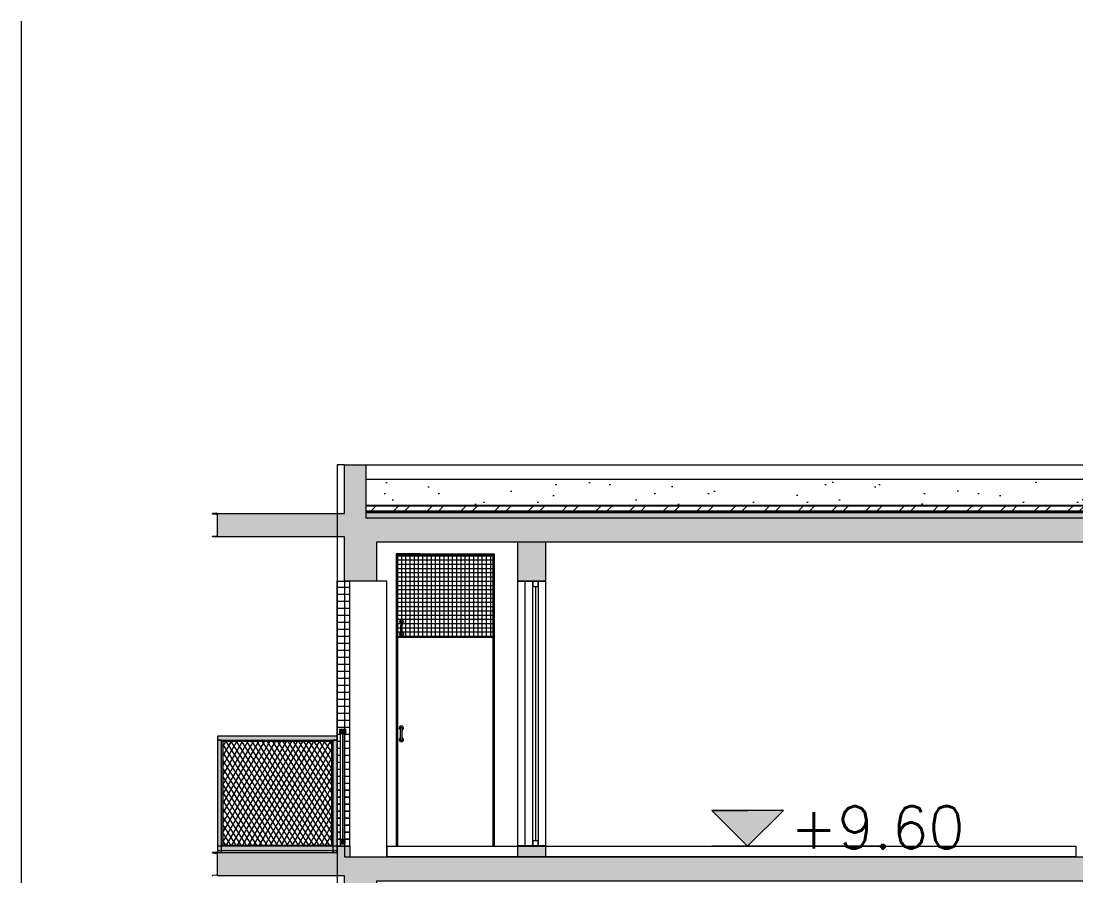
# Model space of a CAD drawing. Header units: millimetres. Extents: x 476244520 to 476657119, y 4620824743 to 4621446928.
# Drawn here: x 476555056 to 476565008, y 4621133089 to 4621141157 of the extents above; entities that cross this region are included whole.
import ezdxf

# ---------------------------------------------------------------- set-up
doc = ezdxf.new("R2010")
doc.units = ezdxf.units.MM
doc.header["$MEASUREMENT"] = 0
for name, color, linetype, lineweight in [('0_0 Architecture_Pen_No__7', 7, 'Continuous', 0), ('0_Pen_No__1_Pen_No__250', 7, 'Continuous', 0), ('0_Pen_No__250_Pen_No__142', 142, 'Continuous', 0), ('2D Drafting - General_Pen_No__250_Pen_No__7', 7, 'Continuous', 0), ('2D Drafting - General_Pen_No__250_Pen_No__7_Pen_No__250', 7, 'Continuous', 0), ('2D Drafting - General_Pen_No__250_Pen_No__7_Pen_No__7', 7, 'Continuous', 0), ('gegmebi_Pen_No__7_Pen_No__250', 7, 'Continuous', 0), ('gegmebi_Pen_No__7_Pen_No__7', 7, 'Continuous', 0), ('kar-panjara_Pen_No__7_Pen_No__250', 7, 'Continuous', 0), ('New_2D Drafting - General_Pen_No__250', 7, 'Continuous', 0), ('New_2D Drafting - General_Pen_No__250_Pen_No__7_Pen_No__250', 7, 'Continuous', 0), ('New_2D Drafting - General_Pen_No__30_Pen_No__9_Pen_No__9_Pen_No__255', 255, 'Continuous', 0), ('New_2D Drafting - General_Pen_No__30_Pen_No__9_Pen_No__9_Pen_No__4', 7, 'Continuous', 0), ('New_2D Drafting - General_Pen_No__30_Pen_No__9_Pen_No__9_Pen_No__7', 7, 'Continuous', 0), ('New_2D Drafting - General_Pen_No__4', 7, 'Continuous', 0), ('New_2D Drafting - General_Pen_No__7', 7, 'Continuous', 0), ('New_reg_nak_Pen_No__7', 7, 'Continuous', 0), ('New_Structural - Bearing_Pen_No__1', 1, 'Continuous', 0), ('New_Structural - Bearing_Pen_No__250', 7, 'Continuous', 0), ('Structural - Bearing_Pen_No__250', 7, 'Continuous', 0), ('Structural - Bearing_Pen_No__7', 7, 'Continuous', 0), ('zoma_Pen_No__1_Pen_No__142', 142, 'Continuous', 0)]:
    doc.layers.add(name, color=color, linetype=linetype, lineweight=lineweight)
doc.layers.add('New_2D Drafting - General_Pen_No__254', color=7, linetype='Continuous', lineweight=0, true_color=0xcccccc)
pattern_1 = [(60, (476844527.15, 4621385791.044), (-38.971143, 22.5), []), (122.833095, (476844527.15, 4621385791.044), (36.8060797, 18.75), [])]
pattern_2 = [(45, (476844527.15, 4621385791.04), (-459.6194, 459.6194), []), (45, (476844435.2, 4621385883), (-459.6194, 459.6194), [])]

msp = doc.modelspace()

# ---------------------------------------------------------------- hatches: boundary and pattern name
at = {"layer": '0_0 Architecture_Pen_No__7', "linetype": 'Continuous', "lineweight": 0}
h = msp.add_hatch(dxfattribs=at)
h.set_pattern_fill('CUT_STONE', style=0, pattern_type=2)
h.set_pattern_definition([(45, (476844527.15, 4621386591.04), (-254.55844, 254.55844), [0, -240, 0, -360]), (110, (476845327.15, 4621386591.04), (338.28934, 123.12725), [0, -176, 0, -304])])
h.paths.add_polyline_path([(476575608.483, 4621136829.917), (476558308.324, 4621136829.917), (476558308.324, 4621136584.157), (476575608.483, 4621136584.157)])
h = msp.add_hatch(dxfattribs=at)
h.set_pattern_fill('DOUBLE_1_4', style=0, pattern_type=2)
h.set_pattern_definition(pattern_2)
h.paths.add_polyline_path([(476575608.483, 4621136584.157), (476558308.324, 4621136584.157), (476558308.324, 4621136581.157), (476575608.483, 4621136581.157)])
h = msp.add_hatch(dxfattribs=at)
h.set_pattern_fill('STEEL', style=0, pattern_type=2)
h.set_pattern_definition([(45, (476844527.15, 4621385791.04), (-159.09903, 159.09903), []), (45, (476844474.12, 4621385844.08), (-159.09903, 159.09903), [])])
h.paths.add_polyline_path([(476575608.483, 4621136581.157), (476558308.324, 4621136581.157), (476558308.324, 4621136531.537), (476575608.483, 4621136531.537)])
h = msp.add_hatch(dxfattribs=at)
h.set_pattern_fill('DOUBLE_1_4', style=0, pattern_type=2)
h.set_pattern_definition(pattern_2)
h.paths.add_polyline_path([(476575608.483, 4621136531.537), (476558308.324, 4621136531.537), (476558308.324, 4621136528.537), (476575608.483, 4621136528.537)])
h = msp.add_hatch(dxfattribs=at)
h.set_pattern_fill('ALUMINUM', style=0, pattern_type=2)
h.set_pattern_definition([(45, (476844527.15, 4621385791.04), (-176.7767, 176.7767), []), (45, (476844491.8, 4621385826.4), (-176.7767, 176.7767), []), (45, (476844456.44, 4621385861.75), (-176.7767, 176.7767), [])])
h.paths.add_polyline_path([(476575608.483, 4621136528.537), (476558308.324, 4621136528.537), (476558308.324, 4621136520.537), (476575608.483, 4621136520.537)])
h = msp.add_hatch(dxfattribs=at)
h.set_pattern_fill('STRUCTURAL_CONCRETE', style=0, pattern_type=2)
h.set_pattern_definition([(0, (476844527.15, 4621385791.04), (0, 623.5383), [60, -300]), (0, (476844707.15, 4621386102.8), (0, 623.5383), [60, -300]), (60, (476844527.15, 4621385791.04), (-540, 311.7692), [60, -300]), (60, (476844887.15, 4621385791.04), (-540, 311.7692), [60, -300]), (120, (476844587.15, 4621385791.04), (540, 311.7692), [60, -300]), (120, (476844947.15, 4621385791.04), (540, 311.7692), [60, -300]), (0, (476844527.15, 4621385851.04), (0, 120.000005), [0, -120.000005, 0, -180.000007]), (45, (476844587.15, 4621385851.04), (-84.852817, 84.852817), [0, -90.000004, 0, -150.000006])])
h.paths.add_polyline_path([(476575608.483, 4621136519.537), (476558308.324, 4621136519.537), (476558308.324, 4621136469.917), (476575608.483, 4621136469.917)])
at = {"layer": '0_Pen_No__250_Pen_No__142', "linetype": 'Continuous', "lineweight": 0}
msp.add_hatch(color=142, dxfattribs=at).paths.add_polyline_path([(476561911.034, 4621133369.917), (476562248.563, 4621133707.61), (476561573.341, 4621133707.445)])
at = {"layer": '2D Drafting - General_Pen_No__250_Pen_No__7', "linetype": 'Continuous', "lineweight": 0}
for points in [[(476556908.7, 4621136509.106), (476558108.32, 4621136509.106), (476558108.321, 4621136969.485), (476558308.324, 4621136969.485), (476558308.324, 4621136469.917), (476575608.483, 4621136469.917), (476575608.483, 4621136969.485), (476575808.483, 4621136969.485), (476575808.483, 4621136469.917), (476575808.483, 4621136289.909), (476575808.32, 4621136289.909), (476575808.32, 4621135869.917), (476575508.32, 4621135869.917), (476575508.32, 4621136239.823), (476568858.737, 4621136239.823), (476568558.32, 4621136239.823), (476558408.32, 4621136239.823), (476558408.32, 4621135869.916), (476558108.321, 4621135869.916), (476558108.321, 4621136289.909), (476556908.7, 4621136289.909)], [(476556908.591, 4621133309.107), (476558038.221, 4621133309.107), (476558038.221, 4621133370.916), (476558108.57, 4621133370.916), (476558158.221, 4621133370.916), (476558158.221, 4621133269.917), (476570368.188, 4621133269.917), (476570368.188, 4621133039.823), (476568858.637, 4621133039.823), (476568558.221, 4621133039.823), (476558408.22, 4621133039.823), (476558408.22, 4621132669.917), (476558108.471, 4621132669.917), (476558108.53, 4621133089.037), (476558108.057, 4621133089.037), (476558070.264, 4621133089.037), (476556908.591, 4621133089.037)]]:
    msp.add_hatch(color=7, dxfattribs=at).paths.add_polyline_path(points)
at = {"layer": '2D Drafting - General_Pen_No__250_Pen_No__7_Pen_No__7', "linetype": 'Continuous', "lineweight": 0}
for points in [[(476559738.722, 4621136239.823), (476559738.722, 4621135869.916), (476560008.383, 4621135869.916), (476560008.383, 4621136239.823)], [(476559738.722, 4621133371.971), (476559738.722, 4621133269.917), (476560008.383, 4621133269.917), (476560008.383, 4621133371.971)]]:
    msp.add_hatch(color=7, dxfattribs=at).paths.add_polyline_path(points)
at = {"layer": 'New_2D Drafting - General_Pen_No__250_Pen_No__7_Pen_No__250', "linetype": 'Continuous', "lineweight": 0}
h = msp.add_hatch(dxfattribs=at)
h.set_pattern_fill('BATT_INSULATION', style=0, pattern_type=2)
h.set_pattern_definition(pattern_1)
h.paths.add_polyline_path([(476558308.324, 4621136520.537), (476558308.324, 4621136519.537), (476575608.483, 4621136519.537), (476575608.483, 4621136520.537)])
at = {"layer": 'New_2D Drafting - General_Pen_No__254', "linetype": 'Continuous', "lineweight": 0, "true_color": 0xcccccc}
h = msp.add_hatch(dxfattribs=at)
h.set_pattern_fill('GRID_100X100', color=254, style=0, pattern_type=2)
h.set_pattern_definition([(0, (476844527.15, 4621385791.044), (0, 40), []), (90, (476844527.15, 4621385791.044), (-40, 0), [])])
h.paths.add_polyline_path([(476559508.379, 4621135349.847), (476558608.379, 4621135349.847), (476558608.379, 4621136117.846), (476559508.379, 4621136117.846)])
at = {"layer": 'New_2D Drafting - General_Pen_No__30_Pen_No__9_Pen_No__9_Pen_No__255', "linetype": 'Continuous', "lineweight": 0}
for points in [[(476556908.591, 4621134409.109), (476556908.591, 4621134369.109), (476558038.221, 4621134369.109), (476558038.221, 4621134409.109)], [(476556908.591, 4621133309.107), (476556948.597, 4621133309.107), (476556948.597, 4621134369.109), (476556908.591, 4621134369.109)], [(476556958.597, 4621133379.107), (476556948.597, 4621133369.107), (476556948.597, 4621134369.109), (476556958.597, 4621134359.109)], [(476556958.597, 4621134359.109), (476556948.597, 4621134369.109), (476557998.215, 4621134369.109), (476557988.215, 4621134359.109)], [(476557998.215, 4621133369.107), (476557988.215, 4621133379.107), (476557988.215, 4621134359.109), (476557998.215, 4621134369.109)], [(476557998.215, 4621133309.107), (476558038.221, 4621133309.107), (476558038.221, 4621134369.109), (476557998.215, 4621134369.109)], [(476556908.591, 4621133369.107), (476556908.591, 4621133329.107), (476558038.221, 4621133329.107), (476558038.221, 4621133369.107)], [(476556948.228, 4621133369.107), (476556958.228, 4621133379.107), (476557988.215, 4621133379.107), (476557998.215, 4621133369.107)]]:
    msp.add_hatch(color=255, dxfattribs=at).paths.add_polyline_path(points)
at = {"layer": 'New_2D Drafting - General_Pen_No__30_Pen_No__9_Pen_No__9_Pen_No__4', "linetype": 'Continuous', "lineweight": 0}
for points in [[(476558059.791, 4621134431.918), (476558119.791, 4621134431.918), (476558119.791, 4621134471.918), (476558091.791, 4621134471.918), (476558089.791, 4621134471.918), (476558059.791, 4621134471.918)], [(476558069.791, 4621133391.916), (476558109.791, 4621133391.916), (476558109.791, 4621133431.916), (476558091.791, 4621133431.916), (476558089.791, 4621133431.916), (476558069.791, 4621133431.916)]]:
    msp.add_hatch(color=7, dxfattribs=at).paths.add_polyline_path(points)
at = {"layer": 'New_2D Drafting - General_Pen_No__7', "linetype": 'Continuous', "lineweight": 0}
h = msp.add_hatch(dxfattribs=at)
h.set_pattern_fill('BATT_INSULATION', style=0, pattern_type=2)
h.set_pattern_definition(pattern_1)
h.paths.add_polyline_path([(476557988.215, 4621134359.109), (476556958.597, 4621134359.109), (476556958.597, 4621133379.107), (476557988.215, 4621133379.107)])

# ---------------------------------------------------------------- linework, layer by layer
at = {"layer": '0_0 Architecture_Pen_No__7', "color": 7, "linetype": 'Continuous', "lineweight": 0, "flags": 128}
for points in [[(476575608.483, 4621136829.917), (476558308.324, 4621136829.917), (476558308.324, 4621136584.157), (476575608.483, 4621136584.157)], [(476575608.483, 4621136584.157), (476558308.324, 4621136584.157), (476558308.324, 4621136581.157), (476575608.483, 4621136581.157)], [(476575608.483, 4621136581.157), (476558308.324, 4621136581.157), (476558308.324, 4621136531.537), (476575608.483, 4621136531.537)], [(476575608.483, 4621136531.537), (476558308.324, 4621136531.537), (476558308.324, 4621136528.537), (476575608.483, 4621136528.537)], [(476575608.483, 4621136528.537), (476558308.324, 4621136528.537), (476558308.324, 4621136520.537), (476575608.483, 4621136520.537)], [(476575608.483, 4621136519.537), (476558308.324, 4621136519.537), (476558308.324, 4621136469.917), (476575608.483, 4621136469.917)]]:
    msp.add_lwpolyline(points, close=True, dxfattribs=at)
at = {"layer": '0_Pen_No__1_Pen_No__250', "color": 7, "linetype": 'Continuous', "lineweight": 0, "flags": 128}
for points in [[(476561911.034, 4621133369.917), (476561573.341, 4621133707.445), (476561910.952, 4621133707.528)], [(476561911.034, 4621133369.917), (476562248.563, 4621133707.61), (476561910.952, 4621133707.528)], [(476563173.423, 4621133370.225), (476561573.423, 4621133369.834)]]:
    msp.add_lwpolyline(points, dxfattribs=at)
at = {"layer": '0_Pen_No__250_Pen_No__142', "color": 142, "linetype": 'Continuous', "lineweight": 0, "flags": 128}
msp.add_lwpolyline([(476561911.034, 4621133369.917), (476562248.563, 4621133707.61), (476561573.341, 4621133707.445)], close=True, dxfattribs=at)
at = {"layer": '2D Drafting - General_Pen_No__250_Pen_No__7', "color": 7, "linetype": 'Continuous', "lineweight": 0, "flags": 128}
for points in [[(476556908.7, 4621136509.106), (476558108.32, 4621136509.106), (476558108.321, 4621136969.485), (476558308.324, 4621136969.485), (476558308.324, 4621136469.917), (476575608.483, 4621136469.917), (476575608.483, 4621136969.485), (476575808.483, 4621136969.485), (476575808.483, 4621136469.917), (476575808.483, 4621136289.909), (476575808.32, 4621136289.909), (476575808.32, 4621135869.917), (476575508.32, 4621135869.917), (476575508.32, 4621136239.823), (476568858.737, 4621136239.823), (476568558.32, 4621136239.823), (476558408.32, 4621136239.823), (476558408.32, 4621135869.916), (476558108.321, 4621135869.916), (476558108.321, 4621136289.909), (476556908.7, 4621136289.909)], [(476556908.591, 4621133309.107), (476558038.221, 4621133309.107), (476558038.221, 4621133370.916), (476558108.57, 4621133370.916), (476558158.221, 4621133370.916), (476558158.221, 4621133269.917), (476570368.188, 4621133269.917), (476570368.188, 4621133039.823), (476568858.637, 4621133039.823), (476568558.221, 4621133039.823), (476558408.22, 4621133039.823), (476558408.22, 4621132669.917), (476558108.471, 4621132669.917), (476558108.53, 4621133089.037), (476558108.057, 4621133089.037), (476558070.264, 4621133089.037), (476556908.591, 4621133089.037)]]:
    msp.add_lwpolyline(points, close=True, dxfattribs=at)
at = {"layer": '2D Drafting - General_Pen_No__250_Pen_No__7_Pen_No__250', "color": 7, "linetype": 'Continuous', "lineweight": 0, "flags": 128}
for points in [[(476559738.722, 4621136239.823), (476559738.722, 4621135869.916), (476560008.383, 4621135869.916), (476560008.383, 4621136239.823)], [(476559738.722, 4621133371.971), (476559738.722, 4621133269.917), (476560008.383, 4621133269.917), (476560008.383, 4621133371.971)]]:
    msp.add_lwpolyline(points, close=True, dxfattribs=at)
at = {"layer": 'gegmebi_Pen_No__7_Pen_No__250', "color": 7, "linetype": 'Continuous', "lineweight": 0}
msp.add_line((476558108.483, 4621136969.484), (476575608.483, 4621136969.484), dxfattribs=at)
at = {"layer": 'gegmebi_Pen_No__7_Pen_No__250', "color": 7, "linetype": 'Continuous', "lineweight": 0, "flags": 128}
for points in [[(476559883.383, 4621135869.916), (476559933.383, 4621135869.916), (476559933.383, 4621133369.917), (476559883.383, 4621133369.917)], [(476559883.383, 4621135819.916), (476559933.383, 4621135819.916), (476559933.383, 4621135869.916), (476559883.383, 4621135869.916)], [(476559883.383, 4621133369.917), (476559933.383, 4621133369.917), (476559933.383, 4621133419.755), (476559883.383, 4621133419.755)], [(476565007.87, 4621133269.917), (476558508.57, 4621133269.917), (476558508.57, 4621133369.917), (476565007.87, 4621133369.917)]]:
    msp.add_lwpolyline(points, close=True, dxfattribs=at)
at = {"layer": 'gegmebi_Pen_No__7_Pen_No__7', "color": 7, "linetype": 'Continuous', "lineweight": 0}
msp.add_line((476559908.383, 4621135819.916), (476559908.383, 4621133419.755), dxfattribs=at)
at = {"layer": 'kar-panjara_Pen_No__7_Pen_No__250', "color": 7, "linetype": 'Continuous', "lineweight": 0, "flags": 128}
for points in [[(476558108.483, 4621135869.916), (476558108.483, 4621133269.917), (476558508.483, 4621133269.917), (476558508.483, 4621135869.916)], [(476559738.722, 4621135869.916), (476559738.722, 4621133369.917), (476560008.383, 4621133369.917), (476560008.383, 4621135869.916)], [(476560008.383, 4621135869.916), (476559808.383, 4621135869.916), (476559808.383, 4621133369.917), (476560008.383, 4621133369.917)]]:
    msp.add_lwpolyline(points, close=True, dxfattribs=at)
at = {"layer": 'New_2D Drafting - General_Pen_No__250', "color": 7, "linetype": 'Continuous', "lineweight": 0, "flags": 128}
msp.add_lwpolyline([(476559508.379, 4621135349.847), (476558608.379, 4621135349.847), (476558608.379, 4621136117.846), (476559508.379, 4621136117.846)], close=True, dxfattribs=at)
at = {"layer": 'New_2D Drafting - General_Pen_No__250_Pen_No__7_Pen_No__250', "color": 7, "linetype": 'Continuous', "lineweight": 0, "flags": 128}
msp.add_lwpolyline([(476558308.324, 4621136520.537), (476558308.324, 4621136519.537), (476575608.483, 4621136519.537), (476575608.483, 4621136520.537)], close=True, dxfattribs=at)
at = {"layer": 'New_2D Drafting - General_Pen_No__30_Pen_No__9_Pen_No__9_Pen_No__7', "color": 7, "linetype": 'Continuous', "lineweight": 0, "flags": 128}
for points in [[(476556908.591, 4621134409.109), (476556908.591, 4621134369.109), (476558038.221, 4621134369.109), (476558038.221, 4621134409.109)], [(476558059.791, 4621134431.918), (476558119.791, 4621134431.918), (476558119.791, 4621134471.918), (476558091.791, 4621134471.918), (476558089.791, 4621134471.918), (476558059.791, 4621134471.918)], [(476556908.591, 4621133309.107), (476556948.597, 4621133309.107), (476556948.597, 4621134369.109), (476556908.591, 4621134369.109)], [(476556958.597, 4621133379.107), (476556948.597, 4621133369.107), (476556948.597, 4621134369.109), (476556958.597, 4621134359.109)], [(476556958.597, 4621134359.109), (476556948.597, 4621134369.109), (476557998.215, 4621134369.109), (476557988.215, 4621134359.109)], [(476557998.215, 4621133369.107), (476557988.215, 4621133379.107), (476557988.215, 4621134359.109), (476557998.215, 4621134369.109)], [(476557998.215, 4621133309.107), (476558038.221, 4621133309.107), (476558038.221, 4621134369.109), (476557998.215, 4621134369.109)], [(476558069.791, 4621133391.916), (476558109.791, 4621133391.916), (476558109.791, 4621133431.916), (476558091.791, 4621133431.916), (476558089.791, 4621133431.916), (476558069.791, 4621133431.916)], [(476556908.591, 4621133369.107), (476556908.591, 4621133329.107), (476558038.221, 4621133329.107), (476558038.221, 4621133369.107)], [(476556948.228, 4621133369.107), (476556958.228, 4621133379.107), (476557988.215, 4621133379.107), (476557998.215, 4621133369.107)]]:
    msp.add_lwpolyline(points, close=True, dxfattribs=at)
at = {"layer": 'New_2D Drafting - General_Pen_No__4', "color": 7, "linetype": 'Continuous', "lineweight": 0, "flags": 128}
msp.add_lwpolyline([(476557988.215, 4621134359.109), (476556958.597, 4621134359.109), (476556958.597, 4621133379.107), (476557988.215, 4621133379.107)], close=True, dxfattribs=at)
at = {"layer": 'New_reg_nak_Pen_No__7', "color": 7, "linetype": 'Continuous', "lineweight": 0}
for p, q in [((476556908.6, 4621136509.037), (476556862.274, 4621136509.037)), ((476556908.6, 4621136289.037), (476556862.274, 4621136289.037)), ((476556908.591, 4621133309.037), (476556862.265, 4621133309.037))]:
    msp.add_line(p, q, dxfattribs=at)
at = {"layer": 'New_reg_nak_Pen_No__7', "color": 7, "linetype": 'Continuous', "lineweight": 0, "flags": 128}
msp.add_lwpolyline([(476558108.483, 4621136969.485), (476558038.211, 4621136969.483), (476558038.238, 4621130170.916), (476558038.383, 4621130170.916), (476558038.456, 4621123769.907), (476558108.383, 4621123769.909)], dxfattribs=at)
at = {"layer": 'New_Structural - Bearing_Pen_No__1', "color": 1, "linetype": 'Continuous', "lineweight": 0}
msp.add_line((476555056.441, 4621141156.705), (476555056.441, 4621114425.379), dxfattribs=at)
at = {"layer": 'New_Structural - Bearing_Pen_No__250', "color": 7, "linetype": 'Continuous', "lineweight": 0}
for p, q in [((476558820.378, 4621136129.846), (476558596.379, 4621136129.846)), ((476558596.379, 4621136129.846), (476558596.379, 4621135349.846)), ((476558608.379, 4621136117.846), (476558608.379, 4621135349.846)), ((476558608.379, 4621136117.846), (476559508.378, 4621136117.846)), ((476558820.378, 4621136129.846), (476559520.378, 4621136129.846)), ((476559508.378, 4621136117.846), (476559508.378, 4621135349.846)), ((476559520.378, 4621136129.846), (476559520.378, 4621135349.846)), ((476558038.221, 4621135813.916), (476558038.221, 4621135869.916)), ((476558038.221, 4621135869.916), (476558158.221, 4621135869.916)), ((476558038.221, 4621135813.916), (476558158.221, 4621135813.916)), ((476558038.221, 4621135747.916), (476558038.221, 4621135812.916)), ((476558038.221, 4621135812.916), (476558158.221, 4621135812.916)), ((476558119.986, 4621135870.916), (476558119.986, 4621135869.916)), ((476558119.986, 4621135813.916), (476558119.986, 4621135812.916)), ((476558158.221, 4621135813.916), (476558158.221, 4621135869.916)), ((476558158.221, 4621135747.916), (476558158.221, 4621135812.916)), ((476558038.221, 4621135747.916), (476558158.221, 4621135747.916)), ((476558038.221, 4621135681.916), (476558038.221, 4621135746.916)), ((476558038.221, 4621135746.916), (476558158.221, 4621135746.916)), ((476558119.986, 4621135747.916), (476558119.986, 4621135746.916)), ((476558158.221, 4621135681.916), (476558158.221, 4621135746.916)), ((476558038.221, 4621135681.916), (476558158.221, 4621135681.916)), ((476558038.221, 4621135615.916), (476558038.221, 4621135680.916)), ((476558038.221, 4621135680.916), (476558158.221, 4621135680.916)), ((476558038.221, 4621135615.916), (476558158.221, 4621135615.916)), ((476558038.221, 4621135549.916), (476558038.221, 4621135614.916)), ((476558038.221, 4621135614.916), (476558158.221, 4621135614.916)), ((476558119.986, 4621135681.916), (476558119.986, 4621135680.916)), ((476558119.986, 4621135615.916), (476558119.986, 4621135614.916)), ((476558158.221, 4621135615.916), (476558158.221, 4621135680.916)), ((476558158.221, 4621135549.916), (476558158.221, 4621135614.916)), ((476558038.221, 4621135549.916), (476558158.221, 4621135549.916)), ((476558038.221, 4621135483.916), (476558038.221, 4621135548.916)), ((476558038.221, 4621135548.916), (476558158.221, 4621135548.916)), ((476558119.986, 4621135549.916), (476558119.986, 4621135548.916)), ((476558158.221, 4621135483.916), (476558158.221, 4621135548.916)), ((476558636.152, 4621135502.167), (476558628.831, 4621135494.846)), ((476558646.152, 4621135504.846), (476558636.152, 4621135502.167)), ((476558656.152, 4621135502.167), (476558646.152, 4621135504.846)), ((476558663.472, 4621135494.846), (476558656.152, 4621135502.167)), ((476558038.221, 4621135483.916), (476558158.221, 4621135483.916)), ((476558038.221, 4621135417.916), (476558038.221, 4621135482.916)), ((476558038.221, 4621135482.916), (476558158.221, 4621135482.916)), ((476558038.221, 4621135417.916), (476558158.221, 4621135417.916)), ((476558038.221, 4621135351.916), (476558038.221, 4621135416.916)), ((476558038.221, 4621135416.916), (476558158.221, 4621135416.916)), ((476558119.986, 4621135483.916), (476558119.986, 4621135482.916)), ((476558119.986, 4621135417.916), (476558119.986, 4621135416.916)), ((476558158.221, 4621135417.916), (476558158.221, 4621135482.916)), ((476558158.221, 4621135351.916), (476558158.221, 4621135416.916)), ((476558628.831, 4621135494.846), (476558626.152, 4621135484.846)), ((476558626.152, 4621135484.846), (476558628.831, 4621135474.846)), ((476558628.831, 4621135474.846), (476558636.152, 4621135467.526)), ((476558636.152, 4621135467.526), (476558639.152, 4621135466.722)), ((476558640.09, 4621135488.346), (476558639.152, 4621135484.846)), ((476558639.152, 4621135484.846), (476558639.152, 4621135480.827)), ((476558639.152, 4621135480.827), (476558639.152, 4621135469.846)), ((476558639.152, 4621135469.846), (476558639.152, 4621135454.846)), ((476558639.152, 4621135404.846), (476558639.152, 4621135454.846)), ((476558639.152, 4621135389.846), (476558639.152, 4621135404.846)), ((476558642.652, 4621135490.908), (476558640.09, 4621135488.346)), ((476558646.152, 4621135491.846), (476558642.652, 4621135490.908)), ((476558649.652, 4621135490.908), (476558646.152, 4621135491.846)), ((476558652.214, 4621135488.346), (476558649.652, 4621135490.908)), ((476558653.152, 4621135484.846), (476558652.214, 4621135488.346)), ((476558653.152, 4621135484.846), (476558653.152, 4621135480.827)), ((476558653.152, 4621135480.827), (476558653.152, 4621135469.846)), ((476558653.152, 4621135469.846), (476558653.152, 4621135454.846)), ((476558653.152, 4621135466.722), (476558656.152, 4621135467.526)), ((476558653.152, 4621135404.846), (476558653.152, 4621135454.846)), ((476558653.152, 4621135389.846), (476558653.152, 4621135404.846)), ((476558656.152, 4621135467.526), (476558663.472, 4621135474.846)), ((476558666.152, 4621135484.846), (476558663.472, 4621135494.846)), ((476558663.472, 4621135474.846), (476558666.152, 4621135484.846)), ((476558038.221, 4621135351.916), (476558158.221, 4621135351.916)), ((476558038.221, 4621135285.916), (476558038.221, 4621135350.916)), ((476558038.221, 4621135350.916), (476558158.221, 4621135350.916)), ((476558119.986, 4621135351.916), (476558119.986, 4621135350.916)), ((476558158.221, 4621135285.916), (476558158.221, 4621135350.916)), ((476558596.379, 4621135349.846), (476558596.379, 4621133369.917)), ((476558596.379, 4621135349.846), (476559520.378, 4621135349.846)), ((476559520.378, 4621135337.846), (476558596.379, 4621135337.846)), ((476558608.379, 4621135349.846), (476558608.379, 4621133369.917)), ((476558628.831, 4621135384.846), (476558626.152, 4621135374.846)), ((476558626.152, 4621135374.846), (476558628.831, 4621135364.846)), ((476558636.152, 4621135392.167), (476558628.831, 4621135384.846)), ((476558628.831, 4621135364.846), (476558636.152, 4621135357.526)), ((476558639.152, 4621135392.97), (476558636.152, 4621135392.167)), ((476558636.152, 4621135357.526), (476558646.152, 4621135354.846)), ((476558639.152, 4621135378.865), (476558639.152, 4621135389.846)), ((476558639.152, 4621135374.846), (476558639.152, 4621135378.865)), ((476558639.152, 4621135374.846), (476558640.09, 4621135371.346)), ((476558640.09, 4621135371.346), (476558642.652, 4621135368.784)), ((476558642.652, 4621135368.784), (476558646.152, 4621135367.846)), ((476558646.152, 4621135367.846), (476558649.652, 4621135368.784)), ((476558646.152, 4621135354.846), (476558656.152, 4621135357.526)), ((476558649.652, 4621135368.784), (476558652.214, 4621135371.346)), ((476558652.214, 4621135371.346), (476558653.152, 4621135374.846)), ((476558656.152, 4621135392.167), (476558653.152, 4621135392.97)), ((476558653.152, 4621135378.865), (476558653.152, 4621135389.846)), ((476558653.152, 4621135374.846), (476558653.152, 4621135378.865)), ((476558663.472, 4621135384.846), (476558656.152, 4621135392.167)), ((476558656.152, 4621135357.526), (476558663.472, 4621135364.846)), ((476558666.152, 4621135374.846), (476558663.472, 4621135384.846)), ((476558663.472, 4621135364.846), (476558666.152, 4621135374.846)), ((476559508.378, 4621135349.846), (476559508.378, 4621133369.917)), ((476559520.378, 4621135349.846), (476559520.378, 4621133369.917)), ((476558038.221, 4621135285.916), (476558158.221, 4621135285.916)), ((476558038.221, 4621135219.916), (476558038.221, 4621135284.916)), ((476558038.221, 4621135284.916), (476558158.221, 4621135284.916)), ((476558038.221, 4621135219.916), (476558158.221, 4621135219.916)), ((476558038.221, 4621135153.916), (476558038.221, 4621135218.916)), ((476558038.221, 4621135218.916), (476558158.221, 4621135218.916)), ((476558119.986, 4621135285.916), (476558119.986, 4621135284.916)), ((476558119.986, 4621135219.916), (476558119.986, 4621135218.916)), ((476558158.221, 4621135219.916), (476558158.221, 4621135284.916)), ((476558158.221, 4621135153.916), (476558158.221, 4621135218.916)), ((476558038.221, 4621135153.916), (476558158.221, 4621135153.916)), ((476558038.221, 4621135087.916), (476558038.221, 4621135152.916)), ((476558038.221, 4621135152.916), (476558158.221, 4621135152.916)), ((476558119.986, 4621135153.916), (476558119.986, 4621135152.916)), ((476558158.221, 4621135087.916), (476558158.221, 4621135152.916)), ((476558038.221, 4621135087.916), (476558158.221, 4621135087.916)), ((476558038.221, 4621135021.916), (476558038.221, 4621135086.916)), ((476558038.221, 4621135086.916), (476558158.221, 4621135086.916)), ((476558038.221, 4621135021.916), (476558158.221, 4621135021.916)), ((476558038.221, 4621134955.916), (476558038.221, 4621135020.916)), ((476558038.221, 4621135020.916), (476558158.221, 4621135020.916)), ((476558119.986, 4621135087.916), (476558119.986, 4621135086.916)), ((476558119.986, 4621135021.916), (476558119.986, 4621135020.916)), ((476558158.221, 4621135021.916), (476558158.221, 4621135086.916)), ((476558158.221, 4621134955.916), (476558158.221, 4621135020.916)), ((476558038.221, 4621134955.916), (476558158.221, 4621134955.916)), ((476558038.221, 4621134889.916), (476558038.221, 4621134954.916)), ((476558038.221, 4621134954.916), (476558158.221, 4621134954.916)), ((476558119.986, 4621134955.916), (476558119.986, 4621134954.916)), ((476558158.221, 4621134889.916), (476558158.221, 4621134954.916)), ((476558038.221, 4621134889.916), (476558158.221, 4621134889.916)), ((476558038.221, 4621134823.916), (476558038.221, 4621134888.916)), ((476558038.221, 4621134888.916), (476558158.221, 4621134888.916)), ((476558038.221, 4621134823.916), (476558158.221, 4621134823.916)), ((476558038.221, 4621134757.916), (476558038.221, 4621134822.916)), ((476558038.221, 4621134822.916), (476558158.221, 4621134822.916)), ((476558119.986, 4621134889.916), (476558119.986, 4621134888.916)), ((476558119.986, 4621134823.916), (476558119.986, 4621134822.916)), ((476558158.221, 4621134823.916), (476558158.221, 4621134888.916)), ((476558158.221, 4621134757.916), (476558158.221, 4621134822.916)), ((476558038.221, 4621134757.916), (476558158.221, 4621134757.916)), ((476558038.221, 4621134691.916), (476558038.221, 4621134756.916)), ((476558038.221, 4621134756.916), (476558158.221, 4621134756.916)), ((476558119.986, 4621134757.916), (476558119.986, 4621134756.916)), ((476558158.221, 4621134691.916), (476558158.221, 4621134756.916)), ((476558038.221, 4621134691.916), (476558158.221, 4621134691.916)), ((476558038.221, 4621134625.916), (476558038.221, 4621134690.916)), ((476558038.221, 4621134690.916), (476558158.221, 4621134690.916)), ((476558038.221, 4621134625.916), (476558158.221, 4621134625.916)), ((476558038.221, 4621134559.916), (476558038.221, 4621134624.916)), ((476558038.221, 4621134624.916), (476558158.221, 4621134624.916)), ((476558119.986, 4621134691.916), (476558119.986, 4621134690.916)), ((476558119.986, 4621134625.916), (476558119.986, 4621134624.916)), ((476558158.221, 4621134625.916), (476558158.221, 4621134690.916)), ((476558158.221, 4621134559.916), (476558158.221, 4621134624.916)), ((476558038.221, 4621134559.916), (476558158.221, 4621134559.916)), ((476558038.221, 4621134493.916), (476558038.221, 4621134558.916)), ((476558038.221, 4621134558.916), (476558158.221, 4621134558.916)), ((476558119.986, 4621134559.916), (476558119.986, 4621134558.916)), ((476558158.221, 4621134493.916), (476558158.221, 4621134558.916)), ((476558643.472, 4621134504.846), (476558633.472, 4621134502.167)), ((476558653.472, 4621134502.167), (476558643.472, 4621134504.846)), ((476558038.221, 4621134493.916), (476558158.221, 4621134493.916)), ((476558038.221, 4621134427.916), (476558038.221, 4621134492.916)), ((476558038.221, 4621134492.916), (476558158.221, 4621134492.916)), ((476558038.221, 4621134427.916), (476558069.63, 4621134427.916)), ((476558038.221, 4621134361.916), (476558038.221, 4621134426.916)), ((476558038.221, 4621134426.916), (476558069.63, 4621134426.916)), ((476558109.791, 4621134471.918), (476558069.791, 4621134471.918)), ((476558089.791, 4621134431.918), (476558089.791, 4621133431.916)), ((476558091.791, 4621134431.918), (476558091.791, 4621133431.916)), ((476558109.63, 4621134427.916), (476558158.221, 4621134427.916)), ((476558109.63, 4621134426.916), (476558158.221, 4621134426.916)), ((476558119.986, 4621134493.916), (476558119.986, 4621134492.916)), ((476558119.986, 4621134426.916), (476558119.986, 4621134427.916)), ((476558158.221, 4621134427.916), (476558158.221, 4621134492.916)), ((476558158.221, 4621134361.916), (476558158.221, 4621134426.916)), ((476558626.152, 4621134494.846), (476558623.472, 4621134484.846)), ((476558623.472, 4621134484.846), (476558626.152, 4621134474.846)), ((476558633.472, 4621134502.167), (476558626.152, 4621134494.846)), ((476558626.152, 4621134474.846), (476558633.472, 4621134467.526)), ((476558633.472, 4621134467.526), (476558636.472, 4621134466.722)), ((476558637.41, 4621134488.346), (476558636.472, 4621134484.846)), ((476558636.472, 4621134484.846), (476558636.472, 4621134480.827)), ((476558636.472, 4621134480.827), (476558636.472, 4621134469.846)), ((476558636.472, 4621134469.846), (476558636.472, 4621134454.846)), ((476558636.472, 4621134404.846), (476558636.472, 4621134454.846)), ((476558636.472, 4621134389.846), (476558636.472, 4621134404.846)), ((476558639.972, 4621134490.908), (476558637.41, 4621134488.346)), ((476558643.472, 4621134491.846), (476558639.972, 4621134490.908)), ((476558646.972, 4621134490.908), (476558643.472, 4621134491.846)), ((476558649.535, 4621134488.346), (476558646.972, 4621134490.908)), ((476558650.472, 4621134484.846), (476558649.535, 4621134488.346)), ((476558650.472, 4621134484.846), (476558650.472, 4621134480.827)), ((476558650.472, 4621134480.827), (476558650.472, 4621134469.846)), ((476558650.472, 4621134469.846), (476558650.472, 4621134454.846)), ((476558650.472, 4621134466.722), (476558653.472, 4621134467.526)), ((476558650.472, 4621134404.846), (476558650.472, 4621134454.846)), ((476558650.472, 4621134389.846), (476558650.472, 4621134404.846)), ((476558660.793, 4621134494.846), (476558653.472, 4621134502.167)), ((476558653.472, 4621134467.526), (476558660.793, 4621134474.846)), ((476558663.472, 4621134484.846), (476558660.793, 4621134494.846)), ((476558660.793, 4621134474.846), (476558663.472, 4621134484.846)), ((476558038.221, 4621134361.916), (476558069.63, 4621134361.916)), ((476558038.221, 4621134295.916), (476558038.221, 4621134360.916)), ((476558038.221, 4621134360.916), (476558069.63, 4621134360.916)), ((476558109.63, 4621134361.916), (476558158.221, 4621134361.916)), ((476558109.63, 4621134360.916), (476558158.221, 4621134360.916)), ((476558119.986, 4621134360.916), (476558119.986, 4621134361.916)), ((476558158.221, 4621134295.916), (476558158.221, 4621134360.916)), ((476558626.152, 4621134384.846), (476558623.472, 4621134374.846)), ((476558623.472, 4621134374.846), (476558626.152, 4621134364.846)), ((476558633.472, 4621134392.167), (476558626.152, 4621134384.846)), ((476558626.152, 4621134364.846), (476558633.472, 4621134357.526)), ((476558636.472, 4621134392.97), (476558633.472, 4621134392.167)), ((476558633.472, 4621134357.526), (476558643.472, 4621134354.846)), ((476558636.472, 4621134378.865), (476558636.472, 4621134389.846)), ((476558636.472, 4621134374.846), (476558636.472, 4621134378.865)), ((476558636.472, 4621134374.846), (476558637.41, 4621134371.346)), ((476558637.41, 4621134371.346), (476558639.972, 4621134368.784)), ((476558639.972, 4621134368.784), (476558643.472, 4621134367.846)), ((476558643.472, 4621134367.846), (476558646.972, 4621134368.784)), ((476558643.472, 4621134354.846), (476558653.472, 4621134357.526)), ((476558646.972, 4621134368.784), (476558649.535, 4621134371.346)), ((476558649.535, 4621134371.346), (476558650.472, 4621134374.846)), ((476558653.472, 4621134392.167), (476558650.472, 4621134392.97)), ((476558650.472, 4621134378.865), (476558650.472, 4621134389.846)), ((476558650.472, 4621134374.846), (476558650.472, 4621134378.865)), ((476558660.793, 4621134384.846), (476558653.472, 4621134392.167)), ((476558653.472, 4621134357.526), (476558660.793, 4621134364.846)), ((476558663.472, 4621134374.846), (476558660.793, 4621134384.846)), ((476558660.793, 4621134364.846), (476558663.472, 4621134374.846)), ((476558038.221, 4621134295.916), (476558069.63, 4621134295.916)), ((476558038.221, 4621134229.916), (476558038.221, 4621134294.916)), ((476558038.221, 4621134294.916), (476558069.63, 4621134294.916)), ((476558038.221, 4621134229.916), (476558069.63, 4621134229.916)), ((476558038.221, 4621134163.916), (476558038.221, 4621134228.916)), ((476558038.221, 4621134228.916), (476558069.63, 4621134228.916)), ((476558109.63, 4621134295.916), (476558158.221, 4621134295.916)), ((476558109.63, 4621134294.916), (476558158.221, 4621134294.916)), ((476558109.63, 4621134229.916), (476558158.221, 4621134229.916)), ((476558109.63, 4621134228.916), (476558158.221, 4621134228.916)), ((476558119.986, 4621134294.916), (476558119.986, 4621134295.916)), ((476558119.986, 4621134228.916), (476558119.986, 4621134229.916)), ((476558158.221, 4621134229.916), (476558158.221, 4621134294.916)), ((476558158.221, 4621134163.916), (476558158.221, 4621134228.916)), ((476558038.221, 4621134163.916), (476558069.63, 4621134163.916)), ((476558038.221, 4621134097.916), (476558038.221, 4621134162.916)), ((476558038.221, 4621134162.916), (476558069.63, 4621134162.916)), ((476558109.63, 4621134163.916), (476558158.221, 4621134163.916)), ((476558109.63, 4621134162.916), (476558158.221, 4621134162.916)), ((476558119.986, 4621134162.916), (476558119.986, 4621134163.916)), ((476558158.221, 4621134097.916), (476558158.221, 4621134162.916)), ((476558038.221, 4621134097.916), (476558069.63, 4621134097.916)), ((476558038.221, 4621134031.916), (476558038.221, 4621134096.916)), ((476558038.221, 4621134096.916), (476558069.63, 4621134096.916)), ((476558038.221, 4621134031.916), (476558069.63, 4621134031.916)), ((476558038.221, 4621133965.916), (476558038.221, 4621134030.916)), ((476558038.221, 4621134030.916), (476558069.63, 4621134030.916)), ((476558109.63, 4621134097.916), (476558158.221, 4621134097.916)), ((476558109.63, 4621134096.916), (476558158.221, 4621134096.916)), ((476558109.63, 4621134031.916), (476558158.221, 4621134031.916)), ((476558109.63, 4621134030.916), (476558158.221, 4621134030.916)), ((476558119.986, 4621134096.916), (476558119.986, 4621134097.916)), ((476558119.986, 4621134030.916), (476558119.986, 4621134031.916)), ((476558158.221, 4621134031.916), (476558158.221, 4621134096.916)), ((476558158.221, 4621133965.916), (476558158.221, 4621134030.916)), ((476558038.221, 4621133965.916), (476558069.63, 4621133965.916)), ((476558038.221, 4621133899.916), (476558038.221, 4621133964.916)), ((476558038.221, 4621133964.916), (476558069.63, 4621133964.916)), ((476558109.63, 4621133965.916), (476558158.221, 4621133965.916)), ((476558109.63, 4621133964.916), (476558158.221, 4621133964.916)), ((476558119.986, 4621133964.916), (476558119.986, 4621133965.916)), ((476558158.221, 4621133899.916), (476558158.221, 4621133964.916)), ((476558038.221, 4621133899.916), (476558069.63, 4621133899.916)), ((476558038.221, 4621133833.916), (476558038.221, 4621133898.916)), ((476558038.221, 4621133898.916), (476558069.63, 4621133898.916)), ((476558038.221, 4621133833.916), (476558069.63, 4621133833.916)), ((476558038.221, 4621133767.916), (476558038.221, 4621133832.916)), ((476558038.221, 4621133832.916), (476558069.63, 4621133832.916)), ((476558109.63, 4621133899.916), (476558158.221, 4621133899.916)), ((476558109.63, 4621133898.916), (476558158.221, 4621133898.916)), ((476558109.63, 4621133833.916), (476558158.221, 4621133833.916)), ((476558109.63, 4621133832.916), (476558158.221, 4621133832.916)), ((476558119.986, 4621133898.916), (476558119.986, 4621133899.916)), ((476558119.986, 4621133832.916), (476558119.986, 4621133833.916)), ((476558158.221, 4621133833.916), (476558158.221, 4621133898.916)), ((476558158.221, 4621133767.916), (476558158.221, 4621133832.916)), ((476558038.221, 4621133767.916), (476558069.63, 4621133767.916)), ((476558038.221, 4621133701.916), (476558038.221, 4621133766.916)), ((476558038.221, 4621133766.916), (476558069.63, 4621133766.916)), ((476558109.63, 4621133767.916), (476558158.221, 4621133767.916)), ((476558109.63, 4621133766.916), (476558158.221, 4621133766.916)), ((476558119.986, 4621133766.916), (476558119.986, 4621133767.916)), ((476558158.221, 4621133701.916), (476558158.221, 4621133766.916)), ((476558038.221, 4621133701.916), (476558069.63, 4621133701.916)), ((476558038.221, 4621133635.916), (476558038.221, 4621133700.916)), ((476558038.221, 4621133700.916), (476558069.63, 4621133700.916)), ((476558038.221, 4621133635.916), (476558069.63, 4621133635.916)), ((476558038.221, 4621133569.916), (476558038.221, 4621133634.916)), ((476558038.221, 4621133634.916), (476558069.63, 4621133634.916)), ((476558109.63, 4621133701.916), (476558158.221, 4621133701.916)), ((476558109.63, 4621133700.916), (476558158.221, 4621133700.916)), ((476558109.63, 4621133635.916), (476558158.221, 4621133635.916)), ((476558109.63, 4621133634.916), (476558158.221, 4621133634.916)), ((476558119.986, 4621133700.916), (476558119.986, 4621133701.916)), ((476558119.986, 4621133634.916), (476558119.986, 4621133635.916)), ((476558158.221, 4621133635.916), (476558158.221, 4621133700.916)), ((476558158.221, 4621133569.916), (476558158.221, 4621133634.916)), ((476558038.221, 4621133569.916), (476558069.63, 4621133569.916)), ((476558038.221, 4621133503.916), (476558038.221, 4621133568.916)), ((476558038.221, 4621133568.916), (476558069.63, 4621133568.916)), ((476558109.63, 4621133569.916), (476558158.221, 4621133569.916)), ((476558109.63, 4621133568.916), (476558158.221, 4621133568.916)), ((476558119.986, 4621133568.916), (476558119.986, 4621133569.916)), ((476558158.221, 4621133503.916), (476558158.221, 4621133568.916)), ((476558038.221, 4621133503.916), (476558069.63, 4621133503.916)), ((476558038.221, 4621133437.916), (476558038.221, 4621133502.916)), ((476558038.221, 4621133502.916), (476558069.63, 4621133502.916)), ((476558038.221, 4621133437.916), (476558069.63, 4621133437.916)), ((476558038.221, 4621133371.916), (476558038.221, 4621133436.916)), ((476558038.221, 4621133436.916), (476558069.63, 4621133436.916)), ((476558069.791, 4621133431.916), (476558069.791, 4621133391.916)), ((476558089.791, 4621133431.916), (476558069.791, 4621133431.916)), ((476558109.791, 4621133431.916), (476558091.791, 4621133431.916)), ((476558109.63, 4621133503.916), (476558158.221, 4621133503.916)), ((476558109.63, 4621133502.916), (476558158.221, 4621133502.916)), ((476558109.63, 4621133437.916), (476558158.221, 4621133437.916)), ((476558109.63, 4621133436.916), (476558158.221, 4621133436.916)), ((476558109.791, 4621133431.916), (476558109.791, 4621133391.916)), ((476558119.986, 4621133502.916), (476558119.986, 4621133503.916)), ((476558119.986, 4621133436.916), (476558119.986, 4621133437.916)), ((476558158.221, 4621133437.916), (476558158.221, 4621133502.916)), ((476558158.221, 4621133371.916), (476558158.221, 4621133436.916)), ((476558038.221, 4621133371.916), (476558069.63, 4621133371.916)), ((476558109.791, 4621133391.916), (476558069.791, 4621133391.916)), ((476558109.63, 4621133371.916), (476558158.221, 4621133371.916)), ((476558119.986, 4621133371.916), (476558119.986, 4621133370.916)), ((476559508.378, 4621133369.917), (476559520.378, 4621133369.917))]:
    msp.add_line(p, q, dxfattribs=at)
at = {"layer": 'Structural - Bearing_Pen_No__250', "color": 7, "linetype": 'Continuous', "lineweight": 0}
for p, q in [((476558038.221, 4621135812.916), (476558038.221, 4621135813.916)), ((476558038.221, 4621135746.916), (476558038.221, 4621135747.916)), ((476558038.221, 4621135680.916), (476558038.221, 4621135681.916)), ((476558038.221, 4621135614.916), (476558038.221, 4621135615.916)), ((476558038.221, 4621135548.916), (476558038.221, 4621135549.916)), ((476558038.221, 4621135482.916), (476558038.221, 4621135483.916)), ((476558038.221, 4621135416.916), (476558038.221, 4621135417.916)), ((476558038.221, 4621135350.916), (476558038.221, 4621135351.916)), ((476558038.221, 4621135284.916), (476558038.221, 4621135285.916)), ((476558038.221, 4621135218.916), (476558038.221, 4621135219.916)), ((476558038.221, 4621135152.916), (476558038.221, 4621135153.916)), ((476558038.221, 4621135086.916), (476558038.221, 4621135087.916)), ((476558038.221, 4621135020.916), (476558038.221, 4621135021.916)), ((476558038.221, 4621134954.916), (476558038.221, 4621134955.916)), ((476558038.221, 4621134888.916), (476558038.221, 4621134889.916)), ((476558038.221, 4621134822.916), (476558038.221, 4621134823.916)), ((476558038.221, 4621134756.916), (476558038.221, 4621134757.916)), ((476558038.221, 4621134690.916), (476558038.221, 4621134691.916)), ((476558038.221, 4621134624.916), (476558038.221, 4621134625.916)), ((476558038.221, 4621134558.916), (476558038.221, 4621134559.916)), ((476558038.221, 4621134492.916), (476558038.221, 4621134493.916)), ((476558038.221, 4621134426.916), (476558038.221, 4621134427.916)), ((476558069.791, 4621133371.916), (476558069.791, 4621134431.918)), ((476558109.791, 4621133371.916), (476558109.791, 4621134431.918)), ((476558038.221, 4621134360.916), (476558038.221, 4621134361.916)), ((476558038.221, 4621134294.916), (476558038.221, 4621134295.916)), ((476558038.221, 4621134228.916), (476558038.221, 4621134229.916)), ((476558038.221, 4621134162.916), (476558038.221, 4621134163.916)), ((476558038.221, 4621134096.916), (476558038.221, 4621134097.916)), ((476558038.221, 4621134030.916), (476558038.221, 4621134031.916)), ((476558038.221, 4621133964.916), (476558038.221, 4621133965.916)), ((476558038.221, 4621133898.916), (476558038.221, 4621133899.916)), ((476558038.221, 4621133832.916), (476558038.221, 4621133833.916)), ((476558038.221, 4621133766.916), (476558038.221, 4621133767.916)), ((476558038.221, 4621133700.916), (476558038.221, 4621133701.916)), ((476558038.221, 4621133634.916), (476558038.221, 4621133635.916)), ((476558038.221, 4621133568.916), (476558038.221, 4621133569.916)), ((476558038.221, 4621133502.916), (476558038.221, 4621133503.916)), ((476558038.221, 4621133436.916), (476558038.221, 4621133437.916)), ((476558038.221, 4621133370.916), (476558038.221, 4621133371.916)), ((476558079.986, 4621133370.916), (476558038.221, 4621133370.916)), ((476558069.63, 4621133371.916), (476558109.63, 4621133371.916))]:
    msp.add_line(p, q, dxfattribs=at)
at = {"layer": 'Structural - Bearing_Pen_No__7', "color": 7, "linetype": 'Continuous', "lineweight": 0}
for p, q in [((476556862.274, 4621136506.612), (476556862.274, 4621136509.107)), ((476556862.674, 4621136505.081), (476556862.274, 4621136506.612)), ((476556863.812, 4621136503.784), (476556862.674, 4621136505.081)), ((476556865.515, 4621136502.917), (476556863.812, 4621136503.784)), ((476556866.737, 4621136502.657), (476556865.515, 4621136502.917)), ((476556904.138, 4621136498.667), (476556866.737, 4621136502.657)), ((476556905.36, 4621136498.408), (476556904.138, 4621136498.667)), ((476556907.063, 4621136497.54), (476556905.36, 4621136498.408)), ((476556908.2, 4621136496.243), (476556907.063, 4621136497.54)), ((476556908.6, 4621136494.712), (476556908.2, 4621136496.243)), ((476556908.6, 4621136303.502), (476556908.6, 4621136494.712)), ((476556865.514, 4621136295.298), (476556866.736, 4621136295.557)), ((476556866.736, 4621136295.557), (476556904.137, 4621136299.547)), ((476556904.137, 4621136299.547), (476556905.359, 4621136299.807)), ((476556905.359, 4621136299.807), (476556907.062, 4621136300.674)), ((476556907.062, 4621136300.674), (476556908.2, 4621136301.971)), ((476556908.2, 4621136301.971), (476556908.6, 4621136303.502)), ((476556862.274, 4621136291.602), (476556862.674, 4621136293.133)), ((476556862.274, 4621136289.107), (476556862.274, 4621136291.602)), ((476556862.674, 4621136293.133), (476556863.811, 4621136294.431)), ((476556863.811, 4621136294.431), (476556865.514, 4621136295.298)), ((476556862.265, 4621133306.612), (476556862.265, 4621133309.107)), ((476556862.664, 4621133305.081), (476556862.265, 4621133306.612)), ((476556863.802, 4621133303.784), (476556862.664, 4621133305.081)), ((476556865.505, 4621133302.917), (476556863.802, 4621133303.784)), ((476556866.727, 4621133302.657), (476556865.505, 4621133302.917)), ((476556904.128, 4621133298.667), (476556866.727, 4621133302.657)), ((476556905.35, 4621133298.408), (476556904.128, 4621133298.667)), ((476556907.053, 4621133297.541), (476556905.35, 4621133298.408)), ((476556908.191, 4621133296.243), (476556907.053, 4621133297.541)), ((476556908.591, 4621133294.712), (476556908.191, 4621133296.243)), ((476556908.591, 4621133103.502), (476556908.591, 4621133294.712)), ((476556862.265, 4621133091.602), (476556862.664, 4621133093.133)), ((476556862.265, 4621133089.107), (476556862.265, 4621133091.602)), ((476556862.664, 4621133093.133), (476556863.802, 4621133094.431)), ((476556863.802, 4621133094.431), (476556865.505, 4621133095.298)), ((476556865.505, 4621133095.298), (476556866.727, 4621133095.557)), ((476556866.727, 4621133095.557), (476556904.128, 4621133099.547)), ((476556904.128, 4621133099.547), (476556905.35, 4621133099.807)), ((476556905.35, 4621133099.807), (476556907.053, 4621133100.674)), ((476556907.053, 4621133100.674), (476556908.191, 4621133101.971)), ((476556908.191, 4621133101.971), (476556908.591, 4621133103.502))]:
    msp.add_line(p, q, dxfattribs=at)

# ---------------------------------------------------------------- texts
at = {"layer": 'zoma_Pen_No__1_Pen_No__142', "color": 142, "linetype": 'Continuous', "lineweight": 0, "insert": (476562313.349, 4621133346.369), "char_height": 400, "attachment_point": 7, "rotation": 0.0139872}
msp.add_mtext('\\A1;{\\pql;\\Ftxt.shx;+\\Ftxt.shx;9\\Ftxt.shx;.\\Ftxt.shx;6\\Ftxt.shx;0}', dxfattribs=at)

doc.saveas('drawing.dxf')
